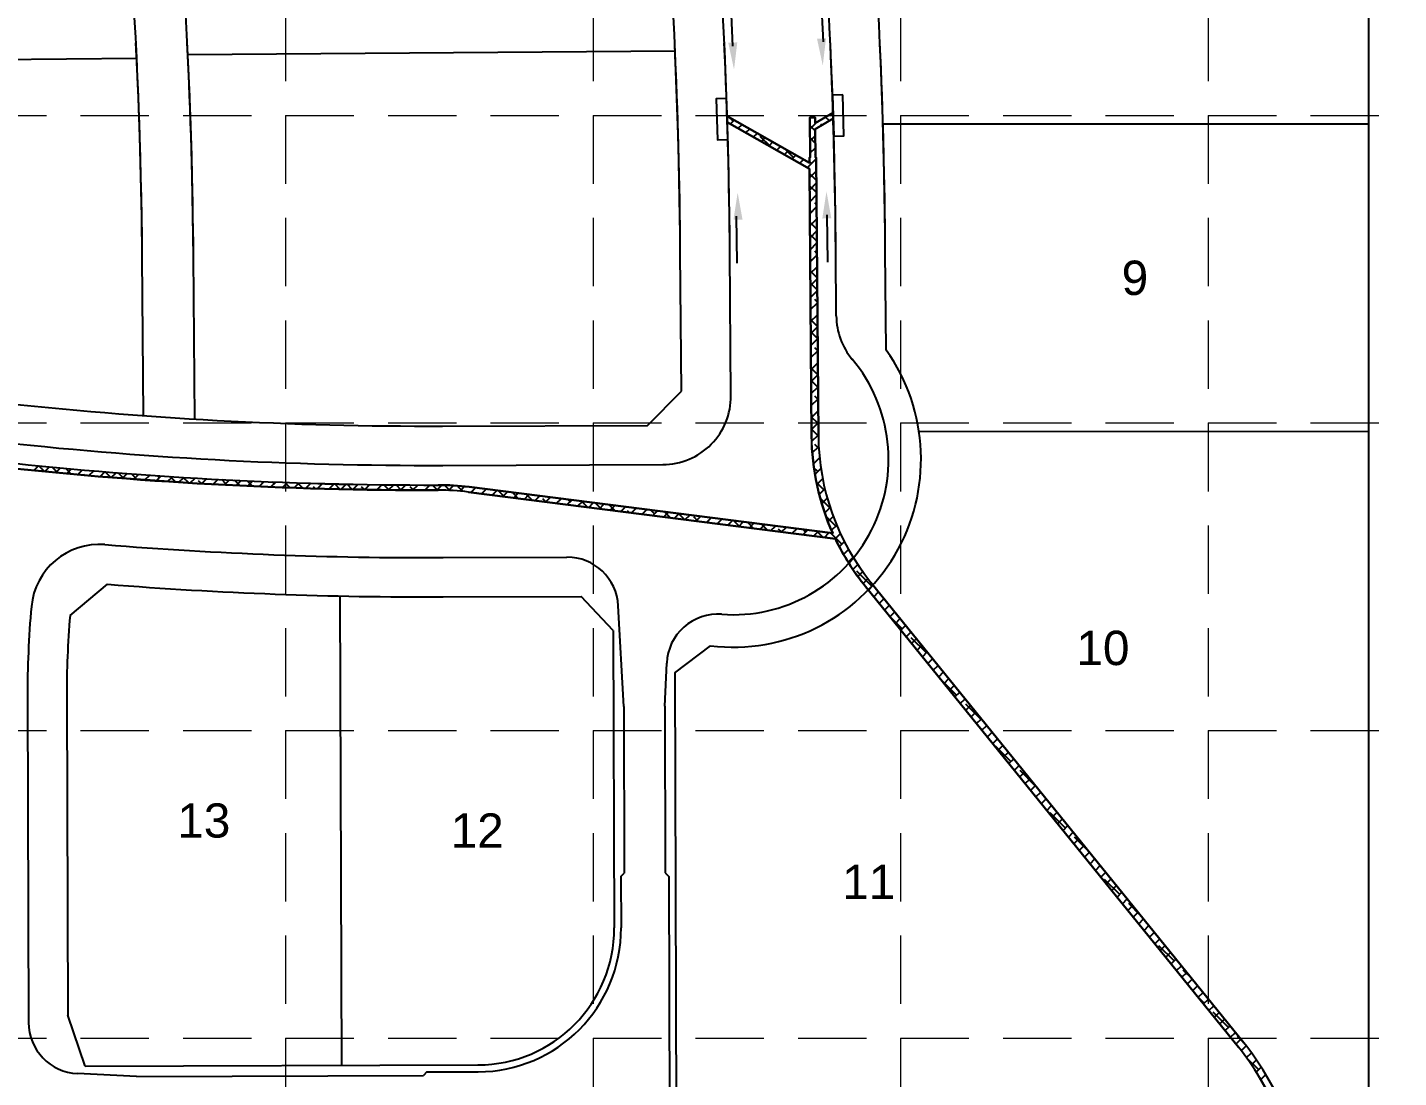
# Model space of a CAD drawing. Header units: inches. Extents: x 2468851 to 2474620, y 7110473 to 7114082.
# Drawn here: x 2471299.6 to 2471700.9, y 7112625.6 to 7112932.9 of the extents above; entities that cross this region are included whole.
import ezdxf
from ezdxf.enums import TextEntityAlignment as Align

# ---------------------------------------------------------------- set-up
doc = ezdxf.new("R2010")
doc.units = ezdxf.units.IN
doc.header["$MEASUREMENT"] = 0
doc.linetypes.add('HIDDEN', pattern=[0.375, 0.25, -0.125])
for name, color, linetype in [('ex-pvmt', 7, 'Continuous'), ('ex-row', 1, 'Continuous'), ('ex-stm', 9, 'Continuous'), ('EXIST', 250, 'Continuous'), ('EXPVMT', 250, 'Continuous'), ('EXSTM', 250, 'Continuous'), ('FLOW', 250, 'Continuous'), ('GRID', 254, 'HIDDEN'), ('SODDED LOT', 2, 'Continuous')]:
    doc.layers.add(name, color=color, linetype=linetype)
doc.styles.get("Standard").update_dxf_attribs({"font": 'ARIAL.TTF'})

# ---------------------------------------------------------------- blocks, each defined once
blk = doc.blocks.new('1DB')
at = {"layer": 'FLOW'}
for p, q in [((6.25, 13), (20.07, 13)), ((6.25, -13.5), (20.07, -13.5))]:
    blk.add_line(p, q, dxfattribs=at)
for points in [[(7.28, 11.68), (7.28, 14.32), (-0.62, 13)], [(7.28, -14.32), (7.28, -11.68), (-0.62, -13)]]:
    blk.add_solid(points, dxfattribs=at)

msp = doc.modelspace()

# ---------------------------------------------------------------- hatches: boundary and pattern name
at = {"layer": 'SODDED LOT', "linetype": 'Continuous'}
h = msp.add_hatch(dxfattribs=at)
h.set_pattern_fill('ANSI31', color=256, scale=40, style=0)
h.paths.add_polyline_path([(2472093.27, 7112787.68), (2472221.59, 7112787.6), (2472221.08, 7112667.42), (2472093.19, 7112666.7), (2472093.19, 7112679.12), (2472093.23, 7112787.69)])
h.paths.add_polyline_path([(2471960.54, 7112505.35), (2471959.71, 7112628.22), (2472033.69, 7112628.18), (2472034.41, 7112505.21), (2471960.54, 7112505.34)])
h.paths.add_polyline_path([(2472943.89, 7112483.19), (2472828.59, 7112440.6), (2472835.74, 7112422.59), (2472839.67, 7112413.52), (2472848.01, 7112395.55), (2472853.04, 7112385.9), (2472858.54, 7112375.56), (2472870.46, 7112355.81), (2472902.04, 7112375.66), (2472974.15, 7112421.81), (2472963.65, 7112439.45), (2472954.73, 7112457.18), (2472946.69, 7112476.09), (2472944.08, 7112483.06)])
h.paths.add_polyline_path([(2473207.06, 7112415.58), (2473209.53, 7112419.29), (2473291.23, 7112550.2), (2473277.07, 7112559.74), (2473268.68, 7112565.82), (2473245.98, 7112583.4), (2473233.38, 7112592.16), (2473227.76, 7112595.82), (2473221.45, 7112599.4), (2473212.26, 7112604.76), (2473198.38, 7112611.83), (2473179.61, 7112620.06), (2473160.96, 7112626.49), (2473143.61, 7112631.4), (2473124.73, 7112635.28), (2473119.22, 7112635.24), (2473114.46, 7112633.66), (2473110.42, 7112630.84), (2473107.89, 7112626.3), (2473106.59, 7112621.61), (2473105.41, 7112606.64), (2473105.49, 7112593.24), (2473106.92, 7112578.87), (2473109.79, 7112566.01), (2473113.82, 7112552.87), (2473118.84, 7112540.86), (2473119.62, 7112539.28), (2473125.49, 7112528.42), (2473132.54, 7112517.6), (2473154.47, 7112487.42), (2473189.13, 7112440.05), (2473207, 7112415.61)])
h.paths.add_polyline_path([(2472149.87, 7113580.61), (2472139.15, 7113587.25), (2472148.34, 7113599.5), (2472129.96, 7113617.37), (2472301.04, 7113620.95), (2472421.05, 7113670.47), (2472435.86, 7113657.7), (2472418.5, 7113656.68), (2472386.32, 7113644.43), (2472349.55, 7113630.65), (2472301.04, 7113613.8), (2472253.54, 7113608.18), (2472206.05, 7113607.67), (2472182.05, 7113606.65), (2472168.77, 7113602.57), (2472156, 7113590.31)])
h.paths.add_polyline_path([(2472770.94, 7113693.31), (2472783.83, 7113696.4), (2473029.19, 7113695.37), (2473046.2, 7113689.7), (2473045.68, 7113705.68), (2472771.46, 7113707.22)])
h.paths.add_polyline_path([(2473645.39, 7113690.66), (2473644.98, 7113704.58), (2473380.05, 7113706.22), (2473375.55, 7113692.3), (2473381.69, 7113694.76), (2473634.33, 7113693.94)])
h.paths.add_polyline_path([(2473661.81, 7113026.94), (2473687.47, 7113025.61), (2473728.46, 7113019.28), (2473771.12, 7113012.61), (2473800.78, 7113000.62), (2473816.11, 7112991.96), (2473817.62, 7112992.3), (2473826.58, 7112958.99), (2473778.33, 7112869.43), (2473754.23, 7112818.27), (2473704.86, 7112707.31), (2473675.95, 7112628.52), (2473649.37, 7112551.6), (2473609.35, 7112401.13), (2473621.99, 7112397.24), (2473660.24, 7112541.42), (2473686.99, 7112623.57), (2473721.05, 7112713.98), (2473756.54, 7112795.8), (2473776.21, 7112842.14), (2473803.69, 7112892.8), (2473821.26, 7112931.75), (2473838.19, 7112953.92), (2473843.82, 7112970.36), (2473841.57, 7112984.99), (2473834.36, 7112995.8), (2473821.75, 7113003.46), (2473803.51, 7113011.56), (2473780.76, 7113020.12), (2473754.18, 7113027.78), (2473717.91, 7113032.73), (2473683.75, 7113037.76), (2473675.22, 7113037.54), (2473668.46, 7113034.66), (2473663.02, 7113029.01)])
h.paths.add_polyline_path([(2473971.46, 7113199.84), (2473953.3, 7113211.94), (2473941.19, 7113192.09), (2473861.1, 7113065.57), (2473810.53, 7113087.5), (2473761.17, 7113101.51), (2473720.96, 7113106.99), (2473697.2, 7113110.44), (2473674.12, 7113113.74), (2473679.51, 7113105.34), (2473686.71, 7113099.95), (2473703.5, 7113097.55), (2473742.47, 7113092.16), (2473787.44, 7113083.17), (2473826.42, 7113069.98), (2473851, 7113058.59), (2473862.39, 7113053.19), (2473874.39, 7113053.49), (2473885.78, 7113058.29), (2473895.97, 7113069.68), (2473937.95, 7113137.71), (2473969.87, 7113198.61)])
h.paths.add_polyline_path([(2474189.42, 7113705.55), (2474212.71, 7113695.29), (2474173.05, 7113585.51), (2474125.46, 7113471.59), (2474078.44, 7113374.03), (2473995.24, 7113231.38), (2473980.72, 7113211.84), (2473961.73, 7113224.12), (2474019.25, 7113316.23), (2474060.01, 7113393.26), (2474123.11, 7113525), (2474155.5, 7113608.17)])
h.paths.add_polyline_path([(2472613.26, 7113048.11), (2472742.65, 7113047.89), (2472742.87, 7112984.1), (2472740.21, 7112975.02), (2472732.24, 7112966.82), (2472722.71, 7112964.61), (2472628.32, 7112964.83), (2472620.35, 7112967.71), (2472615.69, 7112974.13), (2472614.14, 7112982.33), (2472613.26, 7112995.17)])
h.paths.add_polyline_path([(2472069.94, 7112331.55), (2472070.27, 7112318.14), (2472070.57, 7112197.11), (2471996.68, 7112197.18), (2471995.85, 7112331.7), (2472070.2, 7112331.62)])
h.paths.add_polyline_path([(2472440.24, 7112197.06), (2472440.35, 7112331.72), (2472514.33, 7112331.71), (2472514.08, 7112311.45), (2472514.13, 7112197.08), (2472440.38, 7112197.08)])
h.paths.add_polyline_path([(2471733.82, 7111882.26), (2471733.82, 7111970.43), (2471868.56, 7111970.92), (2471868.33, 7111882.52), (2471840.59, 7111882.44), (2471733.92, 7111881.99)])
edge = h.paths.add_edge_path()
edge.add_line((2471343.49, 7111970.99), (2471344.1, 7111826.58))
edge.add_line((2471344.1, 7111826.58), (2471538.48, 7111827.27))
edge.add_arc((2471538.41, 7111847.27), 20, 270.2036, 360.1993)
edge.add_line((2471558.41, 7111847.34), (2471558.39, 7111971.64))
edge.add_line((2471558.39, 7111971.64), (2471343.54, 7111970.92))
edge.add_line((2471343.54, 7111970.92), (2471343.49, 7111970.99))
h.paths.add_polyline_path([(2471436.46, 7111651.34), (2471435.9, 7111795.94), (2471345.57, 7111795.65), (2471346.01, 7111779.03), (2471346.34, 7111651.2), (2471436.36, 7111651.42)])
edge = h.paths.add_edge_path()
edge.add_line((2470893.92, 7111969.77), (2470893.47, 7112114.02))
edge.add_line((2470893.47, 7112114.02), (2470801.61, 7112113.73))
edge.add_arc((2470801.67, 7112093.74), 19.99, 90.1777, 179.3767)
edge.add_line((2470781.69, 7112093.96), (2470781.61, 7112090.91))
edge.add_line((2470781.61, 7112090.91), (2470782.08, 7111968.84))
edge.add_line((2470782.08, 7111968.84), (2470894, 7111969.62))
edge.add_line((2470894, 7111969.62), (2470893.92, 7111969.77))
h.paths.add_polyline_path([(2470750.33, 7112143.41), (2470731.58, 7112143.47), (2470623.88, 7112143.12), (2470623.33, 7112319.59), (2470749.92, 7112320.06), (2470750.44, 7112143.38)])
h.paths.add_polyline_path([(2470605.1, 7111911.51), (2470605.12, 7111834.55), (2470462.4, 7111834.08), (2470462.15, 7111910.96), (2470480.76, 7111911.1), (2470605.11, 7111911.52)])

# ---------------------------------------------------------------- linework, layer by layer
at = {"layer": 'ex-pvmt'}
for p, q in [((2471505.5, 7112825.16), (2471505.18, 7112867.11)), ((2471536.32, 7112848.52), (2471536.18, 7112867.35)), ((2471421.15, 7112804.79), (2471485.57, 7112805.01)), ((2471421.25, 7112777.79), (2471457.51, 7112777.91)), ((2471474.11, 7112734.25), (2471472.54, 7112763.71)), ((2471486.11, 7112734.29), (2471486.7, 7112746.94)), ((2471299.6, 7112736.83), (2471299.93, 7112641.72)), ((2471474.11, 7112734.25), (2471474.28, 7112685.47)), ((2471486.11, 7112734.29), (2471486.28, 7112685.51)), ((2471473.28, 7112684.47), (2471474.28, 7112685.47)), ((2471473.28, 7112684.47), (2471473.33, 7112669.47)), ((2471486.28, 7112685.51), (2471487.28, 7112684.51)), ((2471487.28, 7112684.51), (2471487.52, 7112613.51)), ((2471331.48, 7112625.98), (2471314.23, 7112626.79)), ((2471331.48, 7112625.98), (2471415.48, 7112626.27)), ((2471416.48, 7112627.27), (2471415.48, 7112626.27)), ((2471416.48, 7112627.27), (2471431.48, 7112627.32))]:
    msp.add_line(p, q, dxfattribs=at)
at = {"layer": 'ex-pvmt', "color": 5}
for points in [[(2471504.22, 7112912.13), (2471501.22, 7112912.04), (2471501.6, 7112900.04), (2471504.6, 7112900.14)], [(2471538.2, 7112913.2), (2471535.2, 7112913.11), (2471535.58, 7112901.12), (2471538.58, 7112901.21)]]:
    msp.add_lwpolyline(points, close=True, dxfattribs=at)
at = {"layer": 'ex-pvmt'}
for centre, radius, start, end in [((2469880.73, 7112854.87), 1624.5, 0.43179, 2.5949), ((2469880.73, 7112854.87), 1655.5, 0.43179, 2.54628), ((2471556.32, 7112848.67), 20, 180.4318, 219.9887), ((2471506.14, 7112806.58), 45.5, 265.7799, 39.9887), ((2471485.5, 7112825.01), 20, 270.1954, 0.4318), ((2471417.21, 7113961.28), 1156.5, 263.59043, 270.19561), ((2471320.67, 7112761.66), 20, 85.3992, 174.8656), ((2471417.21, 7113961.28), 1183.5, 265.39918, 270.1956), ((2471457.56, 7112762.91), 15, 3.0578, 90.1954), ((2471586.1, 7112737.81), 286.5, 174.8656, 180.1954), ((2471501.68, 7112746.24), 15, 85.7799, 177.333), ((2471431.33, 7112669.32), 42, 270.1954, 0.1954), ((2471314.93, 7112641.77), 15, 180.1954, 267.333)]:
    msp.add_arc(centre, radius, start, end, dxfattribs=at)
at = {"layer": 'ex-row', "color": 7}
for p, q in [((2471692.15, 7112612.21), (2471692.29, 7113174.21)), ((2471490.99, 7112826.53), (2471490.68, 7112867)), ((2471481.06, 7112816.49), (2471490.99, 7112826.53)), ((2471421.11, 7112816.29), (2471481.06, 7112816.49)), ((2471312.07, 7112760.88), (2471323.05, 7112770)), ((2471421.29, 7112766.29), (2471461.71, 7112766.43)), ((2471471.04, 7112756.46), (2471461.71, 7112766.43)), ((2471471.04, 7112756.46), (2471471.33, 7112669.46)), ((2471489.08, 7112744.08), (2471499.53, 7112751.98)), ((2471489.08, 7112744.08), (2471489.53, 7112611.52)), ((2471311.1, 7112736.87), (2471311.42, 7112643.91)), ((2471316.47, 7112628.93), (2471311.42, 7112643.91)), ((2471316.47, 7112628.93), (2471431.47, 7112629.32))]:
    msp.add_line(p, q, dxfattribs=at)
msp.add_lwpolyline([(2471550.9, 7112838.54), (2471550.68, 7112867.46, 0.00913), (2471549.11, 7112928.42, -0.029618)], format="xyb", dxfattribs=at)
for centre, radius, start, end in [((2469880.73, 7112854.87), 1610, 0.43179, 2.61829), ((2471506.14, 7112806.58), 55, 263.1024, 35.5286), ((2471417.21, 7113961.28), 1145, 263.59043, 270.19561), ((2471417.21, 7113961.28), 1195, 265.48112, 270.1956), ((2471586.1, 7112737.81), 275, 175.1882, 180.1954), ((2471431.33, 7112669.32), 40, 270.1954, 0.1954)]:
    msp.add_arc(centre, radius, start, end, dxfattribs=at)
at = {"layer": 'ex-stm', "color": 5}
for p, q in [((2471535.36, 7112907.97), (2471530.15, 7112904.9)), ((2471535.43, 7112906.26), (2471535.36, 7112907.97)), ((2471528.48, 7112893.34), (2471504.39, 7112907.01)), ((2471504.39, 7112907.01), (2471504.43, 7112905.26)), ((2471504.43, 7112905.26), (2471528.5, 7112891.61)), ((2471506.14, 7112905.49), (2471504.91, 7112906.72)), ((2471505.38, 7112904.72), (2471506.48, 7112905.82)), ((2471507.64, 7112903.44), (2471508.74, 7112904.55)), ((2471509.89, 7112902.17), (2471510.99, 7112903.27)), ((2471530.13, 7112906.6), (2471528.63, 7112906.59)), ((2471528.63, 7112906.59), (2471528.72, 7112894.9)), ((2471530.16, 7112902.68), (2471528.65, 7112904.19)), ((2471528.66, 7112903.25), (2471530.54, 7112905.13)), ((2471530.15, 7112904.9), (2471530.13, 7112906.6)), ((2471530.16, 7112903.17), (2471535.43, 7112906.26)), ((2471530.22, 7112894.91), (2471530.16, 7112903.17)), ((2471532.08, 7112904.3), (2471531.77, 7112904.6)), ((2471534.31, 7112905.61), (2471533.21, 7112906.7)), ((2471534.89, 7112905.95), (2471535.42, 7112906.48)), ((2471508.9, 7112902.73), (2471508.79, 7112902.83)), ((2471512.15, 7112900.89), (2471513.25, 7112901.99)), ((2471517.07, 7112898.09), (2471514.1, 7112901.07)), ((2471514.4, 7112899.61), (2471515.51, 7112900.71)), ((2471516.66, 7112898.33), (2471517.76, 7112899.43)), ((2471528.68, 7112899.74), (2471530.17, 7112901.23)), ((2471530.19, 7112899.12), (2471528.68, 7112900.63)), ((2471518.92, 7112897.05), (2471520.02, 7112898.15)), ((2471521.17, 7112895.77), (2471522.27, 7112896.87)), ((2471523.82, 7112894.88), (2471521.25, 7112897.44)), ((2471523.43, 7112894.49), (2471524.53, 7112895.59)), ((2471528.71, 7112896.23), (2471530.2, 7112897.72)), ((2471530.22, 7112895.55), (2471530.01, 7112895.76)), ((2471525.68, 7112893.21), (2471526.78, 7112894.31)), ((2471527.94, 7112891.93), (2471530.47, 7112894.46)), ((2471528.72, 7112894.9), (2471528.47, 7112894.9)), ((2471528.47, 7112894.9), (2471528.48, 7112893.34)), ((2471529.12, 7112893.11), (2471528.48, 7112893.75)), ((2471528.5, 7112891.61), (2471529.09, 7112813.45)), ((2471530.47, 7112894.91), (2471530.22, 7112894.91)), ((2471531.09, 7112813.47), (2471530.47, 7112894.91)), ((2471530.52, 7112888.18), (2471528.51, 7112890.19)), ((2471528.52, 7112888.97), (2471530.5, 7112890.95)), ((2471528.54, 7112885.46), (2471530.53, 7112887.44)), ((2471530.55, 7112884.61), (2471528.53, 7112886.63)), ((2471528.57, 7112881.95), (2471530.55, 7112883.94)), ((2471529.12, 7112878.97), (2471528.59, 7112879.5)), ((2471528.6, 7112878.44), (2471530.58, 7112880.43)), ((2471530.58, 7112881.05), (2471530.01, 7112881.62)), ((2471530.63, 7112873.93), (2471528.61, 7112875.94)), ((2471528.62, 7112874.93), (2471530.61, 7112876.92)), ((2471530.66, 7112870.36), (2471528.64, 7112872.38)), ((2471528.65, 7112871.42), (2471530.63, 7112873.41)), ((2471528.67, 7112867.91), (2471530.66, 7112869.9)), ((2471530.68, 7112866.8), (2471530.01, 7112867.48)), ((2471529.12, 7112864.83), (2471528.69, 7112865.25)), ((2471528.7, 7112864.4), (2471530.69, 7112866.39)), ((2471530.74, 7112859.68), (2471528.72, 7112861.69)), ((2471528.73, 7112860.9), (2471530.71, 7112862.88)), ((2471528.75, 7112857.39), (2471530.74, 7112859.37)), ((2471530.76, 7112856.11), (2471528.75, 7112858.13)), ((2471528.78, 7112853.88), (2471530.77, 7112855.86)), ((2471529.12, 7112850.68), (2471528.8, 7112851.01)), ((2471528.81, 7112850.37), (2471530.79, 7112852.35)), ((2471530.79, 7112852.55), (2471530.01, 7112853.34)), ((2471528.83, 7112846.86), (2471530.82, 7112848.84)), ((2471530.84, 7112845.43), (2471528.83, 7112847.44)), ((2471528.86, 7112843.35), (2471530.85, 7112845.34)), ((2471530.87, 7112841.87), (2471528.86, 7112843.88)), ((2471528.89, 7112839.84), (2471530.87, 7112841.83)), ((2471530.9, 7112838.3), (2471530.01, 7112839.19)), ((2471528.91, 7112836.33), (2471530.9, 7112838.32)), ((2471529.12, 7112836.54), (2471528.91, 7112836.76)), ((2471528.94, 7112832.82), (2471530.92, 7112834.81)), ((2471530.89, 7112831.24), (2471528.94, 7112833.19)), ((2471528.97, 7112829.31), (2471530.95, 7112831.3)), ((2471530.98, 7112827.62), (2471528.96, 7112829.63)), ((2471528.99, 7112825.8), (2471530.98, 7112827.79)), ((2471529.02, 7112822.3), (2471531, 7112824.28)), ((2471531.01, 7112824.05), (2471530.01, 7112825.05)), ((2471529.12, 7112822.4), (2471529.02, 7112822.51)), ((2471530.89, 7112817.1), (2471529.04, 7112818.94)), ((2471529.05, 7112818.79), (2471531.03, 7112820.77)), ((2471529.07, 7112815.28), (2471531.06, 7112817.26)), ((2471531.09, 7112813.37), (2471529.07, 7112815.38)), ((2471529.12, 7112811.79), (2471531.08, 7112813.75)), ((2471531.22, 7112809.7), (2471530.01, 7112810.91)), ((2471529.3, 7112808.44), (2471531.18, 7112810.32)), ((2471529.63, 7112805.23), (2471531.43, 7112807.03)), ((2471301.43, 7112803.31), (2471302.8, 7112804.68)), ((2471304.57, 7112803), (2471302.9, 7112804.67)), ((2471304.65, 7112802.99), (2471306.03, 7112804.36)), ((2471308.48, 7112802.62), (2471306.82, 7112804.29)), ((2471307.88, 7112802.68), (2471309.26, 7112804.06)), ((2471312.38, 7112802.26), (2471310.8, 7112803.84)), ((2471311.11, 7112802.38), (2471312.49, 7112803.76)), ((2471314.36, 7112802.09), (2471315.74, 7112803.47)), ((2471317.61, 7112801.8), (2471318.99, 7112803.19)), ((2471318.76, 7112802.95), (2471318.48, 7112803.23)), ((2471320.87, 7112801.53), (2471322.26, 7112802.92)), ((2471323.98, 7112801.27), (2471322.34, 7112802.91)), ((2471530.89, 7112802.95), (2471529.78, 7112804.07)), ((2471530.08, 7112802.14), (2471531.83, 7112803.89)), ((2471316.26, 7112801.92), (2471316.11, 7112802.07)), ((2471324.14, 7112801.26), (2471325.53, 7112802.65)), ((2471327.81, 7112800.97), (2471326.18, 7112802.6)), ((2471327.41, 7112801), (2471328.81, 7112802.4)), ((2471331.64, 7112800.68), (2471330.25, 7112802.07)), ((2471330.7, 7112800.75), (2471332.1, 7112802.15)), ((2471333.99, 7112800.51), (2471335.4, 7112801.92)), ((2471337.3, 7112800.28), (2471338.7, 7112801.69)), ((2471338.2, 7112801.19), (2471337.63, 7112801.76)), ((2471340.61, 7112800.06), (2471342.02, 7112801.47)), ((2471343.03, 7112799.9), (2471341.42, 7112801.51)), ((2471343.93, 7112799.84), (2471345.35, 7112801.26)), ((2471346.8, 7112799.67), (2471345.2, 7112801.27)), ((2471347.26, 7112799.64), (2471348.68, 7112801.06)), ((2471350.55, 7112799.44), (2471349.69, 7112800.3)), ((2471350.6, 7112799.44), (2471352.02, 7112800.86)), ((2471353.95, 7112799.25), (2471355.37, 7112800.68)), ((2471357.65, 7112799.42), (2471356.45, 7112800.62)), ((2471357.31, 7112799.08), (2471358.74, 7112800.51)), ((2471361.75, 7112798.86), (2471360.17, 7112800.43)), ((2471360.67, 7112798.91), (2471362.11, 7112800.34)), ((2471365.46, 7112798.68), (2471363.88, 7112800.26)), ((2471364.05, 7112798.75), (2471365.49, 7112800.18)), ((2471367.44, 7112798.6), (2471368.88, 7112800.04)), ((2471370.83, 7112798.46), (2471372.28, 7112799.9)), ((2471371.79, 7112799.42), (2471371.27, 7112799.94)), ((2471374.24, 7112798.33), (2471375.68, 7112799.78)), ((2471376.5, 7112798.25), (2471374.94, 7112799.8)), ((2471377.65, 7112798.21), (2471379.1, 7112799.66)), ((2471380.16, 7112798.12), (2471378.61, 7112799.67)), ((2471381.07, 7112798.09), (2471382.53, 7112799.55)), ((2471384.51, 7112797.99), (2471385.97, 7112799.45)), ((2471385.93, 7112799.42), (2471385.9, 7112799.46)), ((2471387.95, 7112797.9), (2471389.42, 7112799.37)), ((2471391.06, 7112797.83), (2471389.53, 7112799.36)), ((2471391.41, 7112797.82), (2471392.87, 7112799.29)), ((2471394.67, 7112797.75), (2471393.14, 7112799.28)), ((2471394.87, 7112797.75), (2471396.34, 7112799.22)), ((2471398.34, 7112797.69), (2471399.82, 7112799.16)), ((2471401.83, 7112797.63), (2471403.31, 7112799.12)), ((2471405.38, 7112797.65), (2471403.92, 7112799.11)), ((2471405.32, 7112797.59), (2471406.81, 7112799.08)), ((2471409, 7112797.56), (2471407.49, 7112799.07)), ((2471408.83, 7112797.56), (2471410.32, 7112799.05)), ((2471412.34, 7112797.54), (2471413.84, 7112799.04)), ((2471415.87, 7112797.53), (2471417.37, 7112799.03)), ((2471419.52, 7112797.65), (2471418.14, 7112799.03)), ((2471419.41, 7112797.54), (2471420.9, 7112799.03)), ((2471423.25, 7112797.46), (2471421.69, 7112799.01)), ((2471422.88, 7112797.47), (2471424.31, 7112798.9)), ((2471532.66, 7112797.65), (2471530.52, 7112799.79)), ((2471530.65, 7112799.17), (2471532.34, 7112800.87)), ((2471369.15, 7112798.53), (2471369.14, 7112798.54)), ((2471383.8, 7112798.01), (2471383.28, 7112798.54)), ((2471398.27, 7112797.69), (2471397.42, 7112798.54)), ((2471412.56, 7112797.54), (2471411.57, 7112798.54)), ((2471427.08, 7112797.17), (2471425.71, 7112798.54)), ((2471426.19, 7112797.25), (2471427.56, 7112798.62)), ((2471428.69, 7112796.98), (2471536.06, 7112783.29)), ((2471535.32, 7112784.9), (2471428.88, 7112798.47)), ((2471429.37, 7112796.89), (2471430.71, 7112798.23)), ((2471431.11, 7112796.67), (2471431.01, 7112796.77)), ((2471432.51, 7112796.49), (2471433.85, 7112797.83)), ((2471433.66, 7112797.65), (2471433.43, 7112797.89)), ((2471435.64, 7112796.09), (2471436.98, 7112797.43)), ((2471438.97, 7112795.88), (2471437.48, 7112797.37)), ((2471438.78, 7112795.69), (2471440.12, 7112797.03)), ((2471443.26, 7112795.12), (2471441.53, 7112796.85)), ((2471441.91, 7112795.29), (2471443.25, 7112796.64)), ((2471445.05, 7112794.89), (2471446.39, 7112796.24)), ((2471447.32, 7112794.61), (2471445.58, 7112796.34)), ((2471448.18, 7112794.49), (2471449.53, 7112795.84)), ((2471451.37, 7112794.09), (2471450.46, 7112795)), ((2471451.32, 7112794.09), (2471452.66, 7112795.44)), ((2471454.46, 7112793.69), (2471455.8, 7112795.04)), ((2471458.41, 7112794.12), (2471457.74, 7112794.79)), ((2471531.32, 7112796.31), (2471532.97, 7112797.96)), ((2471534.43, 7112792.35), (2471531.63, 7112795.15)), ((2471532.09, 7112793.55), (2471533.7, 7112795.16)), ((2471457.59, 7112793.3), (2471458.93, 7112794.64)), ((2471460.73, 7112792.9), (2471462.07, 7112794.24)), ((2471463.53, 7112792.54), (2471461.79, 7112794.27)), ((2471463.86, 7112792.5), (2471465.2, 7112793.84)), ((2471467.58, 7112792.02), (2471465.84, 7112793.76)), ((2471467, 7112792.1), (2471468.34, 7112793.44)), ((2471471.63, 7112791.51), (2471469.9, 7112793.23)), ((2471470.13, 7112791.7), (2471471.48, 7112793.04)), ((2471473.27, 7112791.3), (2471474.61, 7112792.64)), ((2471475.68, 7112790.99), (2471475.21, 7112791.46)), ((2471476.41, 7112790.9), (2471477.75, 7112792.24)), ((2471479.54, 7112790.5), (2471480.88, 7112791.84)), ((2471483.16, 7112790.58), (2471482.05, 7112791.69)), ((2471482.68, 7112790.1), (2471484.02, 7112791.44)), ((2471485.81, 7112789.7), (2471487.15, 7112791.04)), ((2471487.84, 7112789.44), (2471486.1, 7112791.17)), ((2471532.95, 7112790.87), (2471534.53, 7112792.45)), ((2471488.95, 7112789.3), (2471490.29, 7112790.64)), ((2471491.89, 7112788.92), (2471490.16, 7112790.66)), ((2471492.09, 7112788.9), (2471493.43, 7112790.24)), ((2471495.94, 7112788.41), (2471494.65, 7112789.7)), ((2471495.22, 7112788.5), (2471496.56, 7112789.84)), ((2471498.36, 7112788.1), (2471499.7, 7112789.44)), ((2471499.99, 7112787.89), (2471499.96, 7112787.93)), ((2471501.49, 7112787.7), (2471502.83, 7112789.04)), ((2471502.61, 7112788.81), (2471502.31, 7112789.11)), ((2471504.63, 7112787.3), (2471505.97, 7112788.64)), ((2471507.91, 7112787.04), (2471506.37, 7112788.59)), ((2471507.76, 7112786.9), (2471509.11, 7112788.24)), ((2471512.15, 7112786.34), (2471510.42, 7112788.07)), ((2471510.9, 7112786.5), (2471512.24, 7112787.84)), ((2471514.04, 7112786.1), (2471515.38, 7112787.44)), ((2471516.2, 7112785.82), (2471514.47, 7112787.56)), ((2471517.17, 7112785.7), (2471518.51, 7112787.04)), ((2471536.19, 7112787.04), (2471533.27, 7112789.97)), ((2471533.9, 7112788.28), (2471535.45, 7112789.83)), ((2471534.93, 7112785.78), (2471536.45, 7112787.3)), ((2471520.26, 7112785.31), (2471519.4, 7112786.16)), ((2471520.31, 7112785.3), (2471521.65, 7112786.64)), ((2471523.44, 7112784.9), (2471524.78, 7112786.24)), ((2471526.58, 7112784.5), (2471527.92, 7112785.84)), ((2471527.36, 7112785.28), (2471526.63, 7112786.01)), ((2471529.71, 7112784.1), (2471531.06, 7112785.44)), ((2471532.41, 7112783.76), (2471530.68, 7112785.49)), ((2471532.85, 7112783.7), (2471534.19, 7112785.04)), ((2471537.96, 7112781.74), (2471534.73, 7112784.97)), ((2471535.99, 7112783.3), (2471537.54, 7112784.85)), ((2471537.21, 7112780.99), (2471538.7, 7112782.48)), ((2471538.47, 7112778.71), (2471539.93, 7112780.18)), ((2471539.79, 7112776.5), (2471541.24, 7112777.95)), ((2471541.18, 7112774.35), (2471542.62, 7112775.79)), ((2471546.8, 7112769.37), (2471542.38, 7112773.79)), ((2471542.63, 7112772.27), (2471544.06, 7112773.7)), ((2471544.15, 7112770.25), (2471545.58, 7112771.68)), ((2471544.91, 7112769.3), (2471654.08, 7112634.53)), ((2471545.73, 7112768.29), (2471547.15, 7112769.71)), ((2471655.63, 7112635.79), (2471546.47, 7112770.55)), ((2471547.31, 7112766.34), (2471548.73, 7112767.76)), ((2471550.11, 7112766.06), (2471549.45, 7112766.72)), ((2471548.89, 7112764.39), (2471550.31, 7112765.81)), ((2471550.47, 7112762.43), (2471551.89, 7112763.85)), ((2471555.64, 7112756.99), (2471551.63, 7112761)), ((2471552.05, 7112760.48), (2471553.48, 7112761.9)), ((2471553.64, 7112758.53), (2471555.06, 7112759.95)), ((2471555.22, 7112756.57), (2471556.64, 7112757.99)), ((2471556.8, 7112754.62), (2471558.22, 7112756.04)), ((2471562.71, 7112749.92), (2471558.29, 7112754.34)), ((2471558.38, 7112752.67), (2471559.81, 7112754.09)), ((2471559.97, 7112750.71), (2471561.39, 7112752.13)), ((2471561.55, 7112748.76), (2471562.97, 7112750.18)), ((2471563.13, 7112746.81), (2471564.55, 7112748.23)), ((2471564.71, 7112744.85), (2471566.13, 7112746.27)), ((2471566.3, 7112742.9), (2471567.72, 7112744.32)), ((2471571.55, 7112737.55), (2471567.13, 7112741.97)), ((2471567.88, 7112740.95), (2471569.3, 7112742.37)), ((2471569.46, 7112738.99), (2471570.88, 7112740.41)), ((2471571.04, 7112737.04), (2471572.46, 7112738.46)), ((2471572.62, 7112735.09), (2471574.05, 7112736.51)), ((2471578.62, 7112730.48), (2471574.2, 7112734.9)), ((2471574.21, 7112733.13), (2471575.63, 7112734.55)), ((2471575.79, 7112731.18), (2471577.21, 7112732.6)), ((2471577.37, 7112729.23), (2471578.79, 7112730.65)), ((2471578.95, 7112727.27), (2471580.37, 7112728.69)), ((2471580.54, 7112725.32), (2471581.96, 7112726.74)), ((2471582.12, 7112723.37), (2471583.54, 7112724.79)), ((2471587.46, 7112718.1), (2471583.04, 7112722.52)), ((2471583.7, 7112721.41), (2471585.12, 7112722.83)), ((2471585.28, 7112719.46), (2471586.7, 7112720.88)), ((2471586.86, 7112717.51), (2471588.29, 7112718.93)), ((2471588.45, 7112715.55), (2471589.87, 7112716.98)), ((2471590.03, 7112713.6), (2471591.45, 7112715.02)), ((2471594.53, 7112711.03), (2471590.11, 7112715.45)), ((2471591.61, 7112711.65), (2471593.03, 7112713.07)), ((2471593.19, 7112709.69), (2471594.62, 7112711.12)), ((2471594.78, 7112707.74), (2471596.2, 7112709.16)), ((2471596.36, 7112705.79), (2471597.78, 7112707.21)), ((2471597.94, 7112703.83), (2471599.36, 7112705.26)), ((2471603.37, 7112698.66), (2471598.95, 7112703.08)), ((2471599.52, 7112701.88), (2471600.94, 7112703.3)), ((2471601.1, 7112699.93), (2471602.53, 7112701.35)), ((2471602.69, 7112697.97), (2471604.11, 7112699.4)), ((2471604.27, 7112696.02), (2471605.69, 7112697.44)), ((2471605.85, 7112694.07), (2471607.27, 7112695.49)), ((2471610.41, 7112691.61), (2471606.02, 7112696)), ((2471607.43, 7112692.11), (2471608.86, 7112693.54)), ((2471609.02, 7112690.16), (2471610.44, 7112691.58)), ((2471610.6, 7112688.21), (2471612.02, 7112689.63)), ((2471612.21, 7112686.28), (2471611.94, 7112686.55)), ((2471612.18, 7112686.25), (2471613.6, 7112687.68)), ((2471613.76, 7112684.3), (2471615.18, 7112685.72)), ((2471619.28, 7112679.21), (2471614.86, 7112683.63)), ((2471615.34, 7112682.35), (2471616.77, 7112683.77)), ((2471616.93, 7112680.39), (2471618.35, 7112681.82)), ((2471618.51, 7112678.44), (2471619.93, 7112679.86)), ((2471620.09, 7112676.49), (2471621.51, 7112677.91)), ((2471621.67, 7112674.53), (2471623.1, 7112675.96)), ((2471625.49, 7112673), (2471621.93, 7112676.56)), ((2471623.26, 7112672.58), (2471624.68, 7112674)), ((2471624.84, 7112670.63), (2471626.26, 7112672.05)), ((2471626.42, 7112668.67), (2471627.84, 7112670.1)), ((2471628.12, 7112666.84), (2471627.01, 7112667.94)), ((2471628, 7112666.72), (2471629.42, 7112668.14)), ((2471629.58, 7112664.77), (2471631.01, 7112666.19)), ((2471635.19, 7112659.77), (2471630.77, 7112664.18)), ((2471631.17, 7112662.81), (2471632.59, 7112664.24)), ((2471632.75, 7112660.86), (2471634.17, 7112662.28)), ((2471634.33, 7112658.91), (2471635.75, 7112660.33)), ((2471635.91, 7112656.95), (2471637.34, 7112658.38)), ((2471637.5, 7112655), (2471638.92, 7112656.42)), ((2471640.56, 7112654.39), (2471637.84, 7112657.11)), ((2471639.08, 7112653.05), (2471640.5, 7112654.47)), ((2471640.66, 7112651.09), (2471642.08, 7112652.52)), ((2471642.24, 7112649.14), (2471643.66, 7112650.56)), ((2471644.03, 7112647.39), (2471642.09, 7112649.33)), ((2471643.82, 7112647.19), (2471645.25, 7112648.61)), ((2471645.41, 7112645.23), (2471646.83, 7112646.66)), ((2471651.1, 7112640.32), (2471646.68, 7112644.74)), ((2471646.99, 7112643.28), (2471648.41, 7112644.7)), ((2471648.57, 7112641.33), (2471649.99, 7112642.75)), ((2471650.15, 7112639.37), (2471651.58, 7112640.8)), ((2471651.74, 7112637.42), (2471653.16, 7112638.84)), ((2471653.32, 7112635.47), (2471654.74, 7112636.89)), ((2471655.64, 7112635.78), (2471653.75, 7112637.67)), ((2471654.89, 7112633.51), (2471656.32, 7112634.93)), ((2471656.41, 7112631.49), (2471657.84, 7112632.92)), ((2471659.94, 7112627.95), (2471656.43, 7112631.45)), ((2471657.86, 7112629.4), (2471659.3, 7112630.84)), ((2471659.24, 7112627.24), (2471660.69, 7112628.7)), ((2471660.55, 7112625.02), (2471662.01, 7112626.49)), ((2471664.47, 7112622.24), (2471661.93, 7112626.63)), ((2471664.47, 7112622.24), (2471661.93, 7112626.63)), ((2471660.2, 7112625.63), (2471662.16, 7112622.24)), ((2471662.16, 7112622.24), (2471660.2, 7112625.63))]:
    msp.add_line(p, q, dxfattribs=at)
for points in [[(2471287.46, 7112806.3, 0.028527), (2471419.77, 7112799.04, -0.032264), (2471428.88, 7112798.47), (2471535.32, 7112784.9, -0.104015), (2471529.09, 7112813.45), (2471528.5, 7112891.61), (2471504.43, 7112905.26), (2471504.39, 7112907.01), (2471528.48, 7112893.34), (2471528.47, 7112894.9), (2471528.72, 7112894.9), (2471528.63, 7112906.59), (2471530.13, 7112906.6), (2471530.15, 7112904.9), (2471535.36, 7112907.97), (2471535.43, 7112906.26), (2471530.16, 7112903.17), (2471530.22, 7112894.91), (2471530.47, 7112894.91), (2471531.09, 7112813.47, 0.169932), (2471546.47, 7112770.55), (2471655.63, 7112635.79)], [(2471654.08, 7112634.53), (2471544.91, 7112769.3, -0.058508), (2471536.06, 7112783.29), (2471428.69, 7112796.98, 0.032264), (2471419.77, 7112797.54, -0.028527), (2471287.29, 7112804.81, 0.025803)]]:
    msp.add_lwpolyline(points, format="xyb", dxfattribs=at)
for centre, radius, start, end in [((2471600.08, 7112813.99), 71, 180.4318, 204.1849), ((2471600.08, 7112813.99), 69, 180.4318, 219.0088), ((2471417.21, 7113961.28), 1163.75, 263.59043, 270.12648), ((2471417.21, 7113961.28), 1162.25, 263.59044, 270.12648), ((2471419.93, 7112728.29), 70.75, 82.7347, 90.1265), ((2471419.93, 7112728.29), 69.25, 82.7347, 90.1265), ((2471600.08, 7112813.99), 71, 205.6149, 219.0088), ((2471600.46, 7112591.1), 69, 30.0297, 39.0088), ((2471600.46, 7112591.1), 69, 30.0297, 39.0088), ((2471600.46, 7112591.1), 71, 30.0297, 39.0088), ((2471600.46, 7112591.1), 71, 30.0297, 39.0088)]:
    msp.add_arc(centre, radius, start, end, dxfattribs=at)
at = {"layer": 'EXIST', "color": 252}
for p, q in [((2471331.57, 7112923.82), (2471188.97, 7112922.75)), ((2471331.57, 7112923.82), (2471188.97, 7112922.75)), ((2471489.16, 7112925.97), (2471346.56, 7112924.9)), ((2471489.16, 7112925.97), (2471346.56, 7112924.9)), ((2471692.23, 7112904.62), (2471549.98, 7112904.67)), ((2471692.23, 7112904.62), (2471549.98, 7112904.67)), ((2471490.99, 7112826.53), (2471490.68, 7112867)), ((2471481.06, 7112816.49), (2471490.99, 7112826.53)), ((2471421.11, 7112816.29), (2471481.06, 7112816.49)), ((2471692.2, 7112814.62), (2471560.54, 7112814.67)), ((2471692.2, 7112814.62), (2471560.54, 7112814.67)), ((2471312.07, 7112760.88), (2471323.05, 7112770)), ((2471391, 7112766.57), (2471391.47, 7112629.19)), ((2471391, 7112766.57), (2471391.47, 7112629.19)), ((2471421.29, 7112766.29), (2471461.71, 7112766.43)), ((2471471.04, 7112756.46), (2471461.71, 7112766.43)), ((2471471.04, 7112756.46), (2471471.33, 7112669.46)), ((2471489.08, 7112744.08), (2471499.53, 7112751.98)), ((2471311.1, 7112736.87), (2471311.42, 7112643.91)), ((2471316.47, 7112628.93), (2471311.42, 7112643.91)), ((2471316.47, 7112628.93), (2471431.47, 7112629.32))]:
    msp.add_line(p, q, dxfattribs=at)
for points in [[(2471333.54, 7112819.34), (2471333.19, 7112865.81, 0.032159), (2471319.79, 7113051.98, -0.075333), (2471322.56, 7113245.97), (2471368.64, 7113476.75)], [(2471348.55, 7112818.34), (2471348.19, 7112865.92, 0.032159), (2471334.65, 7113054.02, -0.075236), (2471337.31, 7113243.27), (2471383.96, 7113476.86)], [(2471550.9, 7112838.54), (2471550.68, 7112867.46, 0.026444), (2471540.02, 7113043.65, -0.101602), (2471560.45, 7113272.03, 0.039565), (2471578.29, 7113354.66, 0.179184)], [(2471333.54, 7112819.34), (2471333.19, 7112865.81, 0.010782), (2471331.37, 7112928.42, -0.022902)], [(2471348.55, 7112818.34), (2471348.19, 7112865.92, 0.010652), (2471346.38, 7112928.42, -0.022638)]]:
    msp.add_lwpolyline(points, format="xyb", dxfattribs=at)
for centre, radius, start, end in [((2469880.73, 7112854.87), 1610, 0.43179, 6.49082), ((2471506.14, 7112806.58), 55, 263.1024, 35.5286), ((2471417.21, 7113961.28), 1145, 263.59043, 270.19561), ((2471417.21, 7113961.28), 1195, 265.48112, 270.1956), ((2471586.1, 7112737.81), 275, 175.1882, 180.1954), ((2471431.33, 7112669.32), 40, 270.1954, 0.1954)]:
    msp.add_arc(centre, radius, start, end, dxfattribs=at)
at = {"layer": 'EXPVMT'}
for p, q in [((2471505.5, 7112825.16), (2471505.18, 7112867.11)), ((2471536.32, 7112848.52), (2471536.18, 7112867.35)), ((2471421.15, 7112804.79), (2471485.57, 7112805.01)), ((2471421.25, 7112777.79), (2471457.51, 7112777.91)), ((2471474.11, 7112734.25), (2471472.54, 7112763.71)), ((2471486.11, 7112734.29), (2471486.7, 7112746.94)), ((2471299.6, 7112736.83), (2471299.93, 7112641.72)), ((2471474.11, 7112734.25), (2471474.28, 7112685.47)), ((2471486.11, 7112734.29), (2471486.28, 7112685.51)), ((2471473.28, 7112684.47), (2471474.28, 7112685.47)), ((2471473.28, 7112684.47), (2471473.33, 7112669.47)), ((2471486.28, 7112685.51), (2471487.28, 7112684.51)), ((2471487.28, 7112684.51), (2471487.52, 7112613.51)), ((2471331.48, 7112625.98), (2471314.23, 7112626.79)), ((2471331.48, 7112625.98), (2471415.48, 7112626.27)), ((2471416.48, 7112627.27), (2471415.48, 7112626.27)), ((2471416.48, 7112627.27), (2471431.48, 7112627.32))]:
    msp.add_line(p, q, dxfattribs=at)
at = {"layer": 'EXPVMT', "color": 5}
for points in [[(2471504.22, 7112912.13), (2471501.22, 7112912.04), (2471501.6, 7112900.04), (2471504.6, 7112900.14)], [(2471538.2, 7112913.2), (2471535.2, 7112913.11), (2471535.58, 7112901.12), (2471538.58, 7112901.21)]]:
    msp.add_lwpolyline(points, close=True, dxfattribs=at)
at = {"layer": 'EXPVMT'}
for centre, radius, start, end in [((2469880.73, 7112854.87), 1655.5, 0.43179, 6.49082), ((2469880.73, 7112854.87), 1624.5, 0.43179, 6.49082), ((2471556.32, 7112848.67), 20, 180.4318, 219.9887), ((2471506.14, 7112806.58), 45.5, 265.7799, 39.9887), ((2471485.5, 7112825.01), 20, 270.1954, 0.4318), ((2471417.21, 7113961.28), 1156.5, 263.59043, 270.19561), ((2471320.67, 7112761.66), 20, 85.3992, 174.8656), ((2471417.21, 7113961.28), 1183.5, 265.39918, 270.1956), ((2471457.56, 7112762.91), 15, 3.0578, 90.1954), ((2471586.1, 7112737.81), 286.5, 174.8656, 180.1954), ((2471501.68, 7112746.24), 15, 85.7799, 177.333), ((2471431.33, 7112669.32), 42, 270.1954, 0.1954), ((2471314.93, 7112641.77), 15, 180.1954, 267.333)]:
    msp.add_arc(centre, radius, start, end, dxfattribs=at)
at = {"layer": 'EXSTM', "color": 5}
msp.add_line((2471664.47, 7112622.24), (2471661.93, 7112626.63), dxfattribs=at)
for points in [[(2471287.46, 7112806.3, 0.028527), (2471419.77, 7112799.04, -0.032264), (2471428.88, 7112798.47), (2471535.32, 7112784.9, -0.104015), (2471529.09, 7112813.45), (2471528.5, 7112891.61), (2471504.43, 7112905.26), (2471504.39, 7112907.01), (2471528.48, 7112893.34), (2471528.47, 7112894.9), (2471528.72, 7112894.9), (2471528.63, 7112906.59), (2471530.13, 7112906.6), (2471530.15, 7112904.9), (2471535.36, 7112907.97), (2471535.43, 7112906.26), (2471530.16, 7112903.17), (2471530.22, 7112894.91), (2471530.47, 7112894.91), (2471531.09, 7112813.47, 0.169932), (2471546.47, 7112770.55), (2471655.63, 7112635.79)], [(2471654.08, 7112634.53), (2471544.91, 7112769.3, -0.058508), (2471536.06, 7112783.29), (2471428.69, 7112796.98, 0.032264), (2471419.77, 7112797.54, -0.028527), (2471287.29, 7112804.81, 0.025803)]]:
    msp.add_lwpolyline(points, format="xyb", dxfattribs=at)
for radius in [69, 71]:
    msp.add_arc((2471600.46, 7112591.1), radius, 30.0297, 39.0088, dxfattribs=at)
at = {"layer": 'GRID', "color": 252, "linetype": 'HIDDEN', "lineweight": 0, "ltscale": 80}
for p, q in [((2471375.16, 7113987.19), (2471375.16, 7110836.8)), ((2471465.16, 7113987.19), (2471465.16, 7110836.8)), ((2471555.16, 7113987.19), (2471555.16, 7110836.8)), ((2471645.16, 7113987.19), (2471645.16, 7110836.8)), ((2468945.16, 7112907.19), (2474525.16, 7112907.19)), ((2468945.16, 7112817.19), (2474525.16, 7112817.19)), ((2468945.16, 7112727.19), (2474525.16, 7112727.19)), ((2468945.16, 7112637.19), (2474525.16, 7112637.19))]:
    msp.add_line(p, q, dxfattribs=at)

# ---------------------------------------------------------------- block references
at = {"layer": 'FLOW', "color": 7}
for p, rotation in [((2471519.36, 7112921.83), 92.64798372005775), ((2471520.47, 7112884.16), 270.7264680061181)]:
    msp.add_blockref('1DB', p, dxfattribs=dict(at, rotation=rotation))
at = {"layer": 'FLOW'}
for p, rotation in [((2471519.36, 7112921.83), 92.64798372005775), ((2471520.47, 7112884.16), 270.7264680061181)]:
    msp.add_blockref('1DB', p, dxfattribs=dict(at, rotation=rotation))

# ---------------------------------------------------------------- texts
at = {"layer": 'EXIST', "color": 252}
for s, p in [('9', (2471623.74, 7112859.71)), ('9', (2471623.74, 7112859.65)), ('10', (2471614.37, 7112751.4)), ('10', (2471614.37, 7112751.34)), ('13', (2471351.22, 7112700.87)), ('12', (2471431.23, 7112698.02)), ('11', (2471545.84, 7112682.92))]:
    msp.add_text(s, height=10, dxfattribs=at).set_placement(p, align=Align.MIDDLE)

doc.saveas('drawing.dxf')
